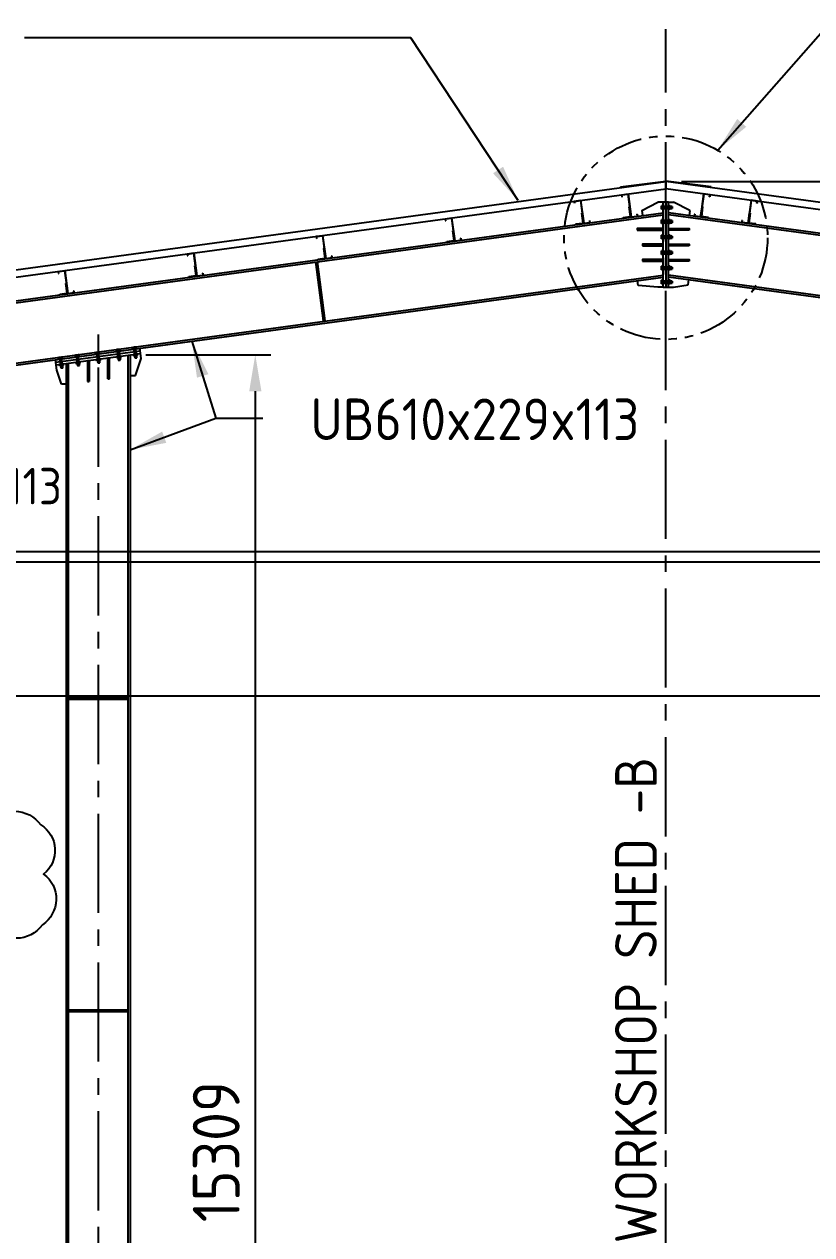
# Model space of a CAD drawing. Header units: millimetres. Extents: x -1055 to 11244, y -20673 to 2560.
# Drawn here: x -578.6 to -502.9, y 2319.3 to 2435.6 of the extents above; entities that cross this region are included whole.
import ezdxf

# ---------------------------------------------------------------- set-up
doc = ezdxf.new("R2010")
doc.units = ezdxf.units.MM
doc.linetypes.add('CENTER2', pattern=[28.575, 19.05, -3.175, 3.175, -3.175])
doc.linetypes.add('PHANTOM2', pattern=[31.75, 15.875, -3.175, 3.175, -3.175, 3.175, -3.175])
doc.layers.add('MAIN-1', color=7, linetype='Continuous')
doc.layers.add('MAIN-2', color=7, linetype='Continuous')
doc.styles.add('ACISOTS', font='isocp.shx')
doc.styles.get("Standard").update_dxf_attribs({"font": 'arial.ttf'})
doc.dimstyles.new('ISO-25', dxfattribs={"dimtxt": 4, "dimasz": 3.5, "dimexe": 1.5, "dimexo": 1.5, "dimgap": 1.5, "dimtad": 1, "dimtxsty": 'Standard', "dimcen": 0, "dimadec": 0, "dimazin": 0, "dimtfac": 1, "dimtmove": 0, "dimatfit": 3, "dimfxl": 1, "dimarcsym": 0})

# ---------------------------------------------------------------- blocks, each defined once
blk = doc.blocks.new('*D27977')
at = {"color": 0, "lineweight": -2}
for p, q in [((-515.43, 2420.49), (-296.1, 2420.49)), ((-297.6, 2253.99), (-297.6, 2416.99)), ((-355.43, 2250.49), (-296.1, 2250.49))]:
    blk.add_line(p, q, dxfattribs=at)
at = {"color": 0}
for points in [[(-297.02, 2416.99), (-298.19, 2416.99), (-297.6, 2420.49)], [(-298.19, 2253.99), (-297.02, 2253.99), (-297.6, 2250.49)]]:
    blk.add_solid(points, dxfattribs=at)
at = {"layer": 'Defpoints', "color": 0}
for p in [(-516.93, 2420.49), (-297.6, 2420.49), (-356.93, 2250.49)]:
    blk.add_point(p, dxfattribs=at)
at = {"color": 0, "insert": (-301.35, 2335.58), "char_height": 4.5, "attachment_point": 5, "rotation": 90, "style": 'ACISOTS'}
blk.add_mtext('17000', dxfattribs=at)
blk = doc.blocks.new('*D27982')
at = {"color": 0, "lineweight": -2}
blk.add_line((-374.93, 2408.12), (-374.93, 2416.6), dxfattribs=at)
blk.add_arc((-374.93, 2401.18), 13.92, 104.4413, 157.8121, dxfattribs=at)
at = {"color": 0}
for points in [[(-378.33, 2414.08), (-378.47, 2415.24), (-374.93, 2415.1)], [(-388.38, 2406.58), (-387.25, 2406.28), (-388.72, 2403.05)]]:
    blk.add_solid(points, dxfattribs=at)
at = {"layer": 'Defpoints', "color": 0}
for p in [(-516.93, 2420.49), (-381.34, 2413.53), (-374.93, 2406.62), (-369.72, 2400.47), (-374.93, 2250.21)]:
    blk.add_point(p, dxfattribs=at)
at = {"color": 0, "insert": (-386.55, 2414.49), "char_height": 4.5, "attachment_point": 5, "rotation": 41.1267, "style": 'ACISOTS'}
blk.add_mtext('82%%d', dxfattribs=at)
blk = doc.blocks.new('A$7E962F10107A')
for p, q in [((60, 2.5), (60, 225)), ((60, 225), (122.5, 225)), ((62.5, 0), (62.5, 222.5)), ((62.5, 222.5), (120, 222.5)), ((120, 205), (120, 222.5)), ((120, 205), (122.5, 205)), ((122.5, 205), (122.5, 225)), ((0, 0), (0, 20)), ((0, 20), (2.5, 20)), ((0, 0), (62.5, 0)), ((2.5, 20), (2.5, 2.5)), ((2.5, 2.5), (60, 2.5))]:
    blk.add_line(p, q)
blk = doc.blocks.new('A$7E964C333BE')
for p, q in [((0, 0), (0, 1.5)), ((0, 1.5), (2, 1.5)), ((0, 0), (0.12, 0)), ((2, 1.38), (0.12, 1.38)), ((0.12, 0), (0.12, 1.38)), ((2, 1.5), (2, 1.38))]:
    blk.add_line(p, q)
blk = doc.blocks.new('A$7E9618111B23AC')
at = {"layer": 'MAIN-1'}
for p, q in [((0, 15), (4, 16)), ((0, 15), (1, 15)), ((0, 1), (0, 15)), ((1, 1), (0, 1)), ((4, 0), (0, 1)), ((1, 15), (1, 15)), ((1, 15), (1, 15)), ((1, 15), (2, 15)), ((2, 1), (1, 1)), ((1, 1), (1, 1)), ((1, 1), (1, 1)), ((2, 15), (2, 15)), ((2, 15), (3, 15)), ((3, 1), (2, 1)), ((2, 1), (2, 1)), ((3, 15), (3, 15)), ((3, 15), (4, 15)), ((4, 1), (3, 1)), ((3, 1), (3, 1)), ((31, 16), (4, 16)), ((4, 15), (4, 15)), ((4, 15), (5, 15)), ((5, 1), (4, 1)), ((4, 1), (4, 1)), ((4, 0), (31, 0)), ((5, 15), (5, 15)), ((5, 15), (5, 15)), ((5, 15), (6, 15)), ((6, 1), (5, 1)), ((5, 1), (5, 1)), ((5, 1), (5, 1)), ((6, 15), (6, 15)), ((6, 15), (7, 15)), ((7, 1), (6, 1)), ((6, 1), (6, 1)), ((7, 15), (7, 15)), ((7, 15), (8, 15)), ((8, 1), (7, 1)), ((7, 1), (7, 1)), ((8, 15), (8, 15)), ((8, 15), (9, 15)), ((9, 1), (8, 1)), ((8, 1), (8, 1)), ((9, 1), (9, 15)), ((9, 15), (10, 15)), ((10, 1), (9, 1)), ((10, 15), (11, 15)), ((11, 1), (10, 1)), ((11, 15), (12, 15)), ((12, 1), (11, 1)), ((12, 15), (13, 15)), ((13, 1), (12, 1)), ((13, 15), (13, 15)), ((13, 15), (14, 15)), ((14, 1), (13, 1)), ((13, 1), (13, 1)), ((14, 15), (15, 15)), ((15, 1), (14, 1)), ((15, 15), (16, 15)), ((16, 1), (15, 1)), ((16, 15), (17, 15)), ((17, 1), (16, 1)), ((17, 15), (18, 15)), ((18, 1), (17, 1)), ((18, 15), (19, 15)), ((19, 1), (18, 1)), ((19, 15), (19, 15)), ((19, 15), (20, 15)), ((20, 1), (19, 1)), ((19, 1), (19, 1)), ((20, 15), (21, 15)), ((21, 1), (20, 1)), ((21, 15), (22, 15)), ((22, 1), (21, 1)), ((22, 15), (23, 15)), ((23, 1), (22, 1)), ((23, 15), (24, 15)), ((24, 1), (23, 1)), ((24, 15), (25, 15)), ((25, 1), (24, 1)), ((25, 15), (26, 15)), ((26, 1), (25, 1)), ((26, 15), (26, 15)), ((26, 15), (27, 15)), ((26, 1), (26, 15)), ((27, 1), (26, 1)), ((26, 1), (26, 1)), ((27, 15), (27, 15)), ((27, 15), (28, 15)), ((28, 1), (27, 1)), ((27, 1), (27, 1)), ((28, 15), (28, 15)), ((28, 15), (29, 15)), ((29, 1), (28, 1)), ((28, 1), (28, 1)), ((29, 15), (29, 15)), ((29, 15), (30, 15)), ((30, 1), (29, 1)), ((29, 1), (29, 1)), ((30, 15), (30, 15)), ((30, 15), (31, 15)), ((31, 1), (30, 1)), ((30, 1), (30, 1)), ((31, 16), (35, 15)), ((31, 15), (31, 15)), ((31, 15), (31, 15)), ((31, 15), (32, 15)), ((35, 1), (31, 0)), ((32, 1), (31, 1)), ((31, 1), (31, 1)), ((31, 1), (31, 1)), ((32, 15), (32, 15)), ((32, 15), (33, 15)), ((33, 1), (32, 1)), ((32, 1), (32, 1)), ((33, 15), (33, 15)), ((33, 15), (34, 15)), ((34, 1), (33, 1)), ((33, 1), (33, 1)), ((34, 15), (34, 15)), ((34, 15), (35, 15)), ((35, 1), (34, 1)), ((34, 1), (34, 1)), ((35, 1), (35, 15))]:
    blk.add_line(p, q, dxfattribs=at)
at = {"layer": 'MAIN-2'}
for p, q in [((1, 15), (0, 15)), ((0, 1), (1, 1)), ((2, 15), (1, 15)), ((1, 15), (1, 15)), ((1, 15), (1, 15)), ((1, 1), (1, 1)), ((1, 1), (1, 1)), ((1, 1), (2, 1)), ((3, 15), (2, 15)), ((2, 15), (2, 15)), ((2, 1), (2, 1)), ((2, 1), (3, 1)), ((4, 15), (3, 15)), ((3, 15), (3, 15)), ((3, 1), (3, 1)), ((3, 1), (4, 1)), ((5, 15), (4, 15)), ((4, 15), (4, 15)), ((4, 1), (4, 1)), ((4, 1), (5, 1)), ((6, 15), (5, 15)), ((5, 15), (5, 15)), ((5, 15), (5, 15)), ((5, 1), (5, 1)), ((5, 1), (5, 1)), ((5, 1), (6, 1)), ((7, 15), (6, 15)), ((6, 15), (6, 15)), ((6, 1), (6, 1)), ((6, 1), (7, 1)), ((9, 15), (7, 16)), ((8, 15), (7, 15)), ((7, 15), (7, 15)), ((7, 0), (9, 1)), ((7, 1), (7, 1)), ((7, 1), (8, 1)), ((9, 15), (8, 15)), ((8, 15), (8, 15)), ((8, 1), (8, 1)), ((8, 1), (9, 1)), ((26, 15), (9, 15)), ((9, 1), (9, 15)), ((10, 15), (9, 15)), ((9, 15), (26, 15)), ((9, 1), (9, 15)), ((26, 1), (9, 1)), ((9, 1), (10, 1)), ((9, 1), (26, 1)), ((11, 15), (10, 15)), ((10, 1), (11, 1)), ((12, 15), (11, 15)), ((11, 1), (12, 1)), ((13, 15), (12, 15)), ((12, 1), (13, 1)), ((14, 15), (13, 15)), ((13, 15), (13, 15)), ((13, 1), (13, 1)), ((13, 1), (14, 1)), ((15, 15), (14, 15)), ((14, 1), (15, 1)), ((16, 15), (15, 15)), ((15, 1), (16, 1)), ((17, 15), (16, 15)), ((16, 1), (17, 1)), ((18, 15), (17, 15)), ((17, 1), (18, 1)), ((19, 15), (18, 15)), ((18, 1), (19, 1)), ((20, 15), (19, 15)), ((19, 15), (19, 15)), ((19, 1), (19, 1)), ((19, 1), (20, 1)), ((21, 15), (20, 15)), ((20, 1), (21, 1)), ((22, 15), (21, 15)), ((21, 1), (22, 1)), ((23, 15), (22, 15)), ((22, 1), (23, 1)), ((24, 15), (23, 15)), ((23, 1), (24, 1)), ((25, 15), (24, 15)), ((24, 1), (25, 1)), ((26, 15), (25, 15)), ((25, 1), (26, 1)), ((27, 16), (26, 15)), ((26, 15), (26, 1)), ((27, 15), (26, 15)), ((26, 15), (26, 15)), ((26, 1), (26, 15)), ((26, 1), (27, 0)), ((26, 1), (26, 1)), ((26, 1), (27, 1)), ((28, 15), (27, 15)), ((27, 15), (27, 15)), ((27, 1), (27, 1)), ((27, 1), (28, 1)), ((29, 15), (28, 15)), ((28, 15), (28, 15)), ((28, 1), (28, 1)), ((28, 1), (29, 1)), ((30, 15), (29, 15)), ((29, 15), (29, 15)), ((29, 1), (29, 1)), ((29, 1), (30, 1)), ((31, 15), (30, 15)), ((30, 15), (30, 15)), ((30, 1), (30, 1)), ((30, 1), (31, 1)), ((32, 15), (31, 15)), ((31, 15), (31, 15)), ((31, 15), (31, 15)), ((31, 1), (31, 1)), ((31, 1), (31, 1)), ((31, 1), (32, 1)), ((33, 15), (32, 15)), ((32, 15), (32, 15)), ((32, 1), (32, 1)), ((32, 1), (33, 1)), ((34, 15), (33, 15)), ((33, 15), (33, 15)), ((33, 1), (33, 1)), ((33, 1), (34, 1)), ((35, 15), (34, 15)), ((34, 15), (34, 15)), ((34, 1), (34, 1)), ((34, 1), (35, 1))]:
    blk.add_line(p, q, dxfattribs=at)
blk = doc.blocks.new('A$7E9618112B2D312')
at = {"layer": 'MAIN-1'}
for p, q in [((0, 32), (1, 35)), ((0, 32), (0, 33)), ((0, 33), (1, 33)), ((0, 31), (0, 32)), ((0, 32), (0, 32)), ((0, 32), (0, 32)), ((0, 32), (0, 30)), ((0, 30), (0, 31)), ((0, 31), (0, 31)), ((0, 30), (0, 17)), ((0, 29), (0, 30)), ((0, 30), (0, 30)), ((0, 28), (0, 29)), ((0, 29), (0, 29)), ((0, 29), (0, 29)), ((1, 27), (0, 28)), ((0, 28), (0, 28)), ((0, 22), (1, 23)), ((0, 21), (0, 22)), ((0, 20), (0, 21)), ((0, 21), (0, 21)), ((0, 19), (0, 20)), ((0, 18), (0, 19)), ((0, 17), (0, 18)), ((0, 16), (0, 17)), ((0, 17), (0, 4)), ((0, 15), (0, 16)), ((0, 16), (0, 16)), ((0, 14), (0, 15)), ((0, 13), (0, 14)), ((0, 12), (0, 13)), ((1, 11), (0, 12)), ((0, 6), (0, 7)), ((0, 7), (1, 7)), ((0, 5), (0, 6)), ((0, 6), (0, 6)), ((0, 6), (0, 6)), ((0, 4), (0, 5)), ((0, 5), (0, 5)), ((0, 4), (0, 2)), ((0, 3), (0, 4)), ((0, 4), (0, 4)), ((0, 2), (0, 3)), ((0, 3), (0, 3)), ((0, 3), (0, 3)), ((1, 0), (0, 2)), ((1, 1), (0, 2)), ((0, 2), (0, 2)), ((1, 34), (1, 35)), ((12, 35), (1, 35)), ((1, 33), (1, 34)), ((1, 34), (1, 34)), ((1, 26), (1, 27)), ((1, 27), (1, 27)), ((1, 25), (1, 26)), ((1, 26), (1, 26)), ((12, 26), (1, 26)), ((1, 24), (1, 25)), ((1, 23), (1, 24)), ((1, 10), (1, 11)), ((1, 11), (1, 11)), ((1, 9), (1, 10)), ((1, 8), (1, 9)), ((12, 9), (1, 9)), ((1, 7), (1, 8)), ((1, 8), (1, 8)), ((1, 0), (1, 1)), ((1, 1), (1, 1)), ((1, 0), (1, 0)), ((12, 0), (1, 0)), ((12, 26), (12, 35)), ((12, 31), (12, 32)), ((12, 31), (12, 31)), ((12, 31), (12, 3)), ((12, 31), (12, 3)), ((12, 9), (12, 26)), ((12, 0), (12, 9)), ((12, 3), (12, 3)), ((12, 3), (12, 3)), ((14, 27), (13, 27)), ((13, 27), (13, 17)), ((13, 17), (13, 7)), ((13, 7), (14, 7)), ((15, 26), (14, 27)), ((14, 27), (14, 7)), ((14, 7), (15, 9)), ((101, 27), (15, 27)), ((15, 27), (15, 7)), ((15, 7), (101, 7)), ((102, 26), (101, 27)), ((101, 27), (101, 7)), ((101, 7), (102, 9)), ((102, 26), (102, 9))]:
    blk.add_line(p, q, dxfattribs=at)
for centre, start, end in [((13, 28), 180, 270), ((13, 7), 90, 180)]:
    blk.add_arc(centre, 0.8, start, end, dxfattribs=at)
at = {"layer": 'MAIN-2'}
for p, q in [((1, 33), (0, 33)), ((0, 33), (0, 32)), ((0, 32), (0, 32)), ((0, 32), (0, 32)), ((0, 32), (0, 31)), ((0, 31), (0, 31)), ((0, 31), (0, 30)), ((0, 30), (0, 30)), ((0, 30), (0, 29)), ((0, 29), (0, 29)), ((0, 29), (0, 29)), ((0, 29), (0, 28)), ((0, 28), (0, 28)), ((0, 28), (1, 27)), ((1, 23), (0, 22)), ((0, 22), (0, 21)), ((0, 21), (0, 21)), ((0, 21), (0, 20)), ((0, 20), (0, 19)), ((0, 19), (0, 18)), ((0, 18), (0, 17)), ((0, 17), (0, 16)), ((0, 16), (0, 16)), ((0, 16), (0, 15)), ((0, 15), (0, 14)), ((0, 14), (0, 13)), ((0, 13), (0, 12)), ((0, 12), (1, 11)), ((1, 7), (0, 7)), ((0, 7), (0, 6)), ((0, 6), (0, 6)), ((0, 6), (0, 6)), ((0, 6), (0, 5)), ((0, 5), (0, 5)), ((0, 5), (0, 4)), ((0, 4), (0, 4)), ((0, 4), (0, 3)), ((0, 3), (0, 3)), ((0, 3), (0, 3)), ((0, 3), (0, 2)), ((0, 2), (0, 2)), ((0, 2), (1, 1)), ((1, 35), (1, 34)), ((1, 34), (1, 34)), ((1, 34), (1, 33)), ((1, 27), (1, 27)), ((1, 27), (1, 26)), ((1, 26), (1, 26)), ((1, 26), (1, 25)), ((12, 26), (1, 26)), ((1, 25), (1, 24)), ((1, 24), (1, 23)), ((1, 11), (1, 11)), ((1, 11), (1, 10)), ((1, 10), (1, 9)), ((1, 9), (1, 8)), ((12, 9), (1, 9)), ((1, 8), (1, 8)), ((1, 8), (1, 7)), ((1, 1), (1, 1)), ((1, 1), (1, 0)), ((1, 0), (1, 0)), ((12, 3), (12, 31)), ((13, 17), (13, 27)), ((13, 7), (13, 17)), ((14, 7), (14, 27)), ((101, 7), (101, 27))]:
    blk.add_line(p, q, dxfattribs=at)
blk = doc.blocks.new('A$7E9618112DD2D8')
for points in [[(16, 0), (12, 0), (12, 37), (16, 37)], [(69, 0), (66, 0), (66, 37), (69, 37)]]:
    blk.add_lwpolyline(points, close=True)
blk.add_blockref('A$7E9618112B2D312', (0, 1))
at = {"rotation": 90}
blk.add_blockref('A$7E9618111B23AC', (85, 1), dxfattribs=at)
blk = doc.blocks.new('A$7E96199382A383')
at = {"color": 3, "linetype": 'CENTER2', "ltscale": 0.25}
blk.add_line((1.21, 0.19), (0, 0.19), dxfattribs=at)
at = {"xscale": 0.01, "yscale": 0.01, "zscale": 0.01}
blk.add_blockref('A$7E9618112DD2D8', (0.09, 0), dxfattribs=at)
blk = doc.blocks.new('*D28620')
at = {"color": 0, "lineweight": -2}
for p, q in [((-566.87, 2403.84), (-554.86, 2403.84)), ((-556.36, 2400.34), (-556.36, 2254.24)), ((-566.43, 2250.74), (-554.86, 2250.74))]:
    blk.add_line(p, q, dxfattribs=at)
at = {"color": 0}
for points in [[(-555.77, 2400.34), (-556.94, 2400.34), (-556.36, 2403.84)], [(-556.94, 2254.24), (-555.77, 2254.24), (-556.36, 2250.74)]]:
    blk.add_solid(points, dxfattribs=at)
at = {"layer": 'Defpoints', "color": 0}
for p in [(-568.37, 2403.84), (-567.93, 2250.74), (-556.36, 2250.74)]:
    blk.add_point(p, dxfattribs=at)
at = {"color": 0, "insert": (-560.11, 2327.29), "char_height": 4.5, "attachment_point": 5, "rotation": 90, "style": 'ACISOTS'}
blk.add_mtext('15309', dxfattribs=at)
blk = doc.blocks.new('A$7E9A9F2DE370')
at = {"color": 6}
for p, q in [((0, 18.17), (276.9023, 18.17)), ((0, 17.17), (276.9023, 17.17)), ((0, 4.29), (276.9023, 4.29))]:
    blk.add_line(p, q, dxfattribs=at)

msp = doc.modelspace()

# ---------------------------------------------------------------- linework, layer by layer
at = {"color": 3, "linetype": 'CENTER2', "ltscale": 0.5}
for p, q in [((-516.926435, 2243.277655), (-516.926435, 2435.115524)), ((-571.426435, 2250.211607), (-571.426435, 2406.623912))]:
    msp.add_line(p, q, dxfattribs=at)
for p, q in [((-664.131423, 2400.465533), (-516.926435, 2420.492496)), ((-521.287338, 2419.955049), (-516.926435, 2420.517703)), ((-521.287338, 2419.955049), (-521.284139, 2419.930255)), ((-512.565531, 2419.955049), (-516.926435, 2420.517703)), ((-369.721185, 2400.467564), (-516.926435, 2420.492496)), ((-516.926435, 2420.492496), (-516.926435, 2419.786693)), ((-512.565531, 2419.955049), (-512.568731, 2419.930255)), ((-664.04185, 2399.771287), (-516.926435, 2419.786693)), ((-369.81554, 2399.773952), (-516.928805, 2419.786371)), ((-519.225583, 2417.707766), (-517.676435, 2418.481952)), ((-519.225583, 2417.707766), (-519.158178, 2417.212331)), ((-517.176435, 2418.481952), (-517.676435, 2418.481952)), ((-516.676435, 2418.481952), (-517.176435, 2418.481952)), ((-517.176435, 2410.321129), (-517.176435, 2418.481952)), ((-516.926435, 2418.518043), (-516.926435, 2410.365473)), ((-516.676435, 2410.321129), (-516.676435, 2418.481952)), ((-516.676435, 2418.481952), (-516.176435, 2418.481952)), ((-514.627287, 2417.707766), (-516.176435, 2418.481952)), ((-514.627287, 2417.707766), (-514.694692, 2417.212331)), ((-615.075134, 2404.162598), (-517.176435, 2417.481952)), ((-615.049453, 2403.973837), (-517.174076, 2417.290018)), ((-418.803417, 2403.973837), (-516.678794, 2417.290018)), ((-418.777736, 2404.162598), (-516.676435, 2417.481952)), ((-550.567447, 2412.76443), (-549.834978, 2407.087352)), ((-550.408763, 2412.784904), (-549.676293, 2407.107826)), ((-614.275587, 2398.285838), (-517.176435, 2411.496412)), ((-614.249905, 2398.097077), (-517.176435, 2411.304157)), ((-519.588154, 2410.487537), (-519.655772, 2410.982944)), ((-419.577283, 2398.285838), (-516.676435, 2411.496412)), ((-419.602964, 2398.097077), (-516.676435, 2411.304157)), ((-514.767995, 2410.55601), (-514.700377, 2411.051416)), ((-517.676435, 2410.321129), (-519.588154, 2410.487537)), ((-517.176435, 2410.321129), (-517.676435, 2410.321129)), ((-517.176435, 2410.321129), (-516.676435, 2410.321129)), ((-516.676435, 2410.321129), (-516.176435, 2410.321129)), ((-516.176435, 2410.321129), (-514.767995, 2410.55601)), ((-575.511709, 2403.115199), (-567.408566, 2404.217651)), ((-575.478006, 2402.867481), (-567.374863, 2403.969933)), ((-568.556235, 2250.74247), (-568.556235, 2403.809205)), ((-568.365735, 2403.835123), (-568.365735, 2250.74247)), ((-567.307458, 2403.474498), (-567.442269, 2404.465369)), ((-575.410601, 2402.372046), (-575.545411, 2403.362917)), ((-574.487135, 2250.74247), (-574.487135, 2403.002292)), ((-574.296635, 2250.74247), (-574.296635, 2403.02821)), ((-572.486139, 2403.267262), (-572.486139, 2401.267262)), ((-572.326139, 2403.267262), (-572.486139, 2403.267262)), ((-572.326139, 2403.267262), (-572.326139, 2401.267262)), ((-570.526731, 2401.534702), (-570.526731, 2403.534702)), ((-570.526731, 2403.534702), (-570.366731, 2403.534702)), ((-570.366731, 2401.534702), (-570.366731, 2403.534702)), ((-567.865735, 2401.835123), (-567.307458, 2403.474498)), ((-574.987135, 2401.002292), (-575.410601, 2402.372046)), ((-570.526731, 2401.534702), (-570.366731, 2401.534702)), ((-568.365735, 2401.835123), (-567.865735, 2401.835123)), ((-574.487135, 2401.002292), (-574.987135, 2401.002292)), ((-572.486139, 2401.267262), (-572.326139, 2401.267262)), ((-574.296635, 2370.90247), (-568.556235, 2370.90247)), ((-574.296635, 2370.74247), (-568.556235, 2370.74247)), ((-574.296635, 2340.90247), (-568.556235, 2340.90247)), ((-574.296635, 2340.74247), (-568.556235, 2340.74247))]:
    msp.add_line(p, q)
for points in [[(-519.676435, 2415.800865), (-517.176435, 2415.800865), (-517.176435, 2415.960865), (-519.676435, 2415.960865)], [(-514.676435, 2415.800865), (-516.676435, 2415.800865), (-516.676435, 2415.960865), (-514.676435, 2415.960865)], [(-519.176435, 2414.311711), (-517.176435, 2414.311711), (-517.176435, 2414.471711), (-519.176435, 2414.471711)], [(-514.676435, 2414.311711), (-516.676435, 2414.311711), (-516.676435, 2414.471711), (-514.676435, 2414.471711)], [(-519.176435, 2412.822558), (-517.176435, 2412.822558), (-517.176435, 2412.982558), (-519.176435, 2412.982558)], [(-514.676435, 2412.822558), (-516.676435, 2412.822558), (-516.676435, 2412.982558), (-514.676435, 2412.982558)]]:
    msp.add_lwpolyline(points, close=True)
at = {"color": 1}
msp.add_lwpolyline([(-616.967838, 2358.679222, -0.5206), (-611.967838, 2358.679222, -0.5206), (-606.967838, 2358.679222, -0.5206), (-601.967838, 2358.679222, -0.5206), (-596.967838, 2358.679222, -0.5206), (-591.967838, 2358.679222, -0.5206), (-586.967838, 2358.679222, -0.5206), (-581.967838, 2358.679222, -0.5206), (-576.967838, 2358.679222, -0.5206), (-576.688084, 2353.958977, -0.5206), (-576.81279, 2349.083683, -0.5206), (-581.81279, 2349.083683, -0.5206), (-586.81279, 2349.083683, -0.5206), (-591.81279, 2349.083683, -0.5206), (-596.81279, 2349.083683, -0.5206), (-601.81279, 2349.083683, -0.5206), (-606.81279, 2349.083683, -0.5206), (-611.81279, 2349.083683, -0.5206), (-616.81279, 2349.083683, -0.5206), (-616.967838, 2358.679222, -0.5206)], format="xyb", close=True, dxfattribs=at)
at = {"color": 6, "linetype": 'PHANTOM2', "ltscale": 0.25}
msp.add_circle((-516.926435, 2415.07821), 9.769925, dxfattribs=at)

# ---------------------------------------------------------------- block references
for name, p, xscale, yscale, zscale, rotation in [('A$7E962F10107A', (-525.733598, 2418.588458), -0.01, 0.01, 0.01, 187.7476587559401), ('A$7E962F10107A', (-521.170754, 2419.209243), -0.01, 0.01, 0.01, 187.7476587559401), ('A$7E962F10107A', (-512.682115, 2419.209243), 0.01, 0.01, 0.01, 172.2523412440599), ('A$7E962F10107A', (-508.119272, 2418.588458), 0.01, 0.01, 0.01, 172.2523412440599), ('A$7E964C333BE', (-521.016061, 2416.959561), -0.5, 0.5, 0.5, 277.7476587558636), ('A$7E964C333BE', (-512.836808, 2416.959561), 0.5, 0.5, 0.5, 82.25234124413645), ('A$7E962F10107A', (-538.11949, 2416.903327), -0.01, 0.01, 0.01, 187.7476587559401), ('A$7E964C333BE', (-525.578905, 2416.338775), -0.5, 0.5, 0.5, 277.7476587558636), ('A$7E964C333BE', (-508.273965, 2416.338775), 0.5, 0.5, 0.5, 82.25234124413645), ('A$7E962F10107A', (-550.505383, 2415.218196), -0.01, 0.01, 0.01, 187.7476587559401), ('A$7E964C333BE', (-537.964798, 2414.653645), -0.5, 0.5, 0.5, 277.7476587558636), ('A$7E962F10107A', (-562.891276, 2413.533066), -0.01, 0.01, 0.01, 187.7476587559401), ('A$7E964C333BE', (-550.35069, 2412.968514), -0.5, 0.5, 0.5, 277.7476587558636), ('A$7E962F10107A', (-575.277168, 2411.847935), -0.01, 0.01, 0.01, 187.7476587559401), ('A$7E964C333BE', (-562.736583, 2411.283384), -0.5, 0.5, 0.5, 277.7476587558636), ('A$7E964C333BE', (-575.122475, 2409.598253), -0.5, 0.5, 0.5, 277.7476587558636)]:
    msp.add_blockref(name, p, dxfattribs=dict(xscale=xscale, yscale=yscale, zscale=zscale, rotation=rotation))
for name, p in [('A$7E96199382A383', (-517.424781, 2417.796952)), ('A$7E96199382A383', (-517.424781, 2416.440441)), ('A$7E96199382A383', (-517.424781, 2414.951288)), ('A$7E96199382A383', (-517.424781, 2413.462134)), ('A$7E96199382A383', (-517.424781, 2411.974049)), ('A$7E96199382A383', (-517.424781, 2410.636129)), ('A$7E9A9F2DE370', (-655.364735, 2366.76847))]:
    msp.add_blockref(name, p)
at = {"rotation": 277.746300749868}
for p in [(-575.26675, 2403.651468), (-573.675566, 2403.867952), (-571.710614, 2404.135289), (-569.742834, 2404.40301), (-568.154478, 2404.619109)]:
    msp.add_blockref('A$7E96199382A383', p, dxfattribs=at)

# ---------------------------------------------------------------- texts
at = {"color": 3, "attachment_point": 3, "style": 'ACISOTS'}
for insert, char_height in [((-519.464287, 2399.636415), 4), ((-574.92738, 2392.968606), 3.5)]:
    msp.add_mtext('UB610x229x113', dxfattribs=dict(at, insert=insert, char_height=char_height))
at = {"color": 3, "insert": (-519.792641, 2318.499016), "char_height": 4, "attachment_point": 5, "rotation": 90, "style": 'ACISOTS'}
msp.add_mtext('CL OF FABRICATION WORKSHOP SHED -B', dxfattribs=at)

# ---------------------------------------------------------------- dimensions: what is measured, and where the dimension line sits
at = {"color": 3}
dim = msp.add_linear_dim(base=(-297.602667, 2420.492496), p1=(-356.926435, 2250.49247), p2=(-516.926435, 2420.492496), angle=90, dimstyle='ISO-25', override={"dimtxt": 4.5, "dimdec": 0, "dimlfac": 100, "dimtxsty": 'ACISOTS'}, dxfattribs=at)
dim.commit()
dim.dimension.update_dxf_attribs({"geometry": '*D27977', "text_midpoint": (-297.602667, 2335.575751), "dimtype": 160})
dim = msp.add_angular_dim_2l(base=(-381.337665, 2413.534778), line1=((-374.926435, 2250.211607), (-374.926435, 2406.623912)), line2=((-369.721185, 2400.467564), (-516.926435, 2420.492496)), dimstyle='ISO-25', override={"dimtxt": 4.5, "dimdec": 0, "dimlfac": 100, "dimtxsty": 'ACISOTS'}, dxfattribs=at)
dim.commit()
dim.dimension.update_dxf_attribs({"geometry": '*D27982', "text_midpoint": (-386.550764, 2414.488352)})
dim = msp.add_linear_dim(base=(-556.356396, 2250.74247), p1=(-568.365735, 2403.835123), p2=(-567.926435, 2250.74247), angle=90, dimstyle='ISO-25', override={"dimtxt": 4.5, "dimdec": 0, "dimlfac": 100, "dimtxsty": 'ACISOTS'}, dxfattribs=at)
dim.commit()
dim.dimension.update_dxf_attribs({"geometry": '*D28620', "text_midpoint": (-560.106396, 2327.288797)})

# ---------------------------------------------------------------- leaders
at = {"color": 2}
msp.add_leader([(-511.94352, 2423.481899), (-496.596599, 2440.943715), (-482.524781, 2440.943715)], dimstyle='ISO-25', override={"dimgap": 1.5, "dimtad": 0}, dxfattribs=at)
at = {"color": 3}
for points in [[(-531.108611, 2418.662679), (-541.408717, 2434.27379), (-578.517954, 2434.27379)], [(-562.450766, 2405.144475), (-560.143827, 2397.731699), (-555.639697, 2397.731699)], [(-568.391435, 2394.712735), (-560.143827, 2397.731699), (-555.639697, 2397.731699)]]:
    msp.add_leader(points, dimstyle='ISO-25', dxfattribs=at)

doc.saveas('drawing.dxf')
